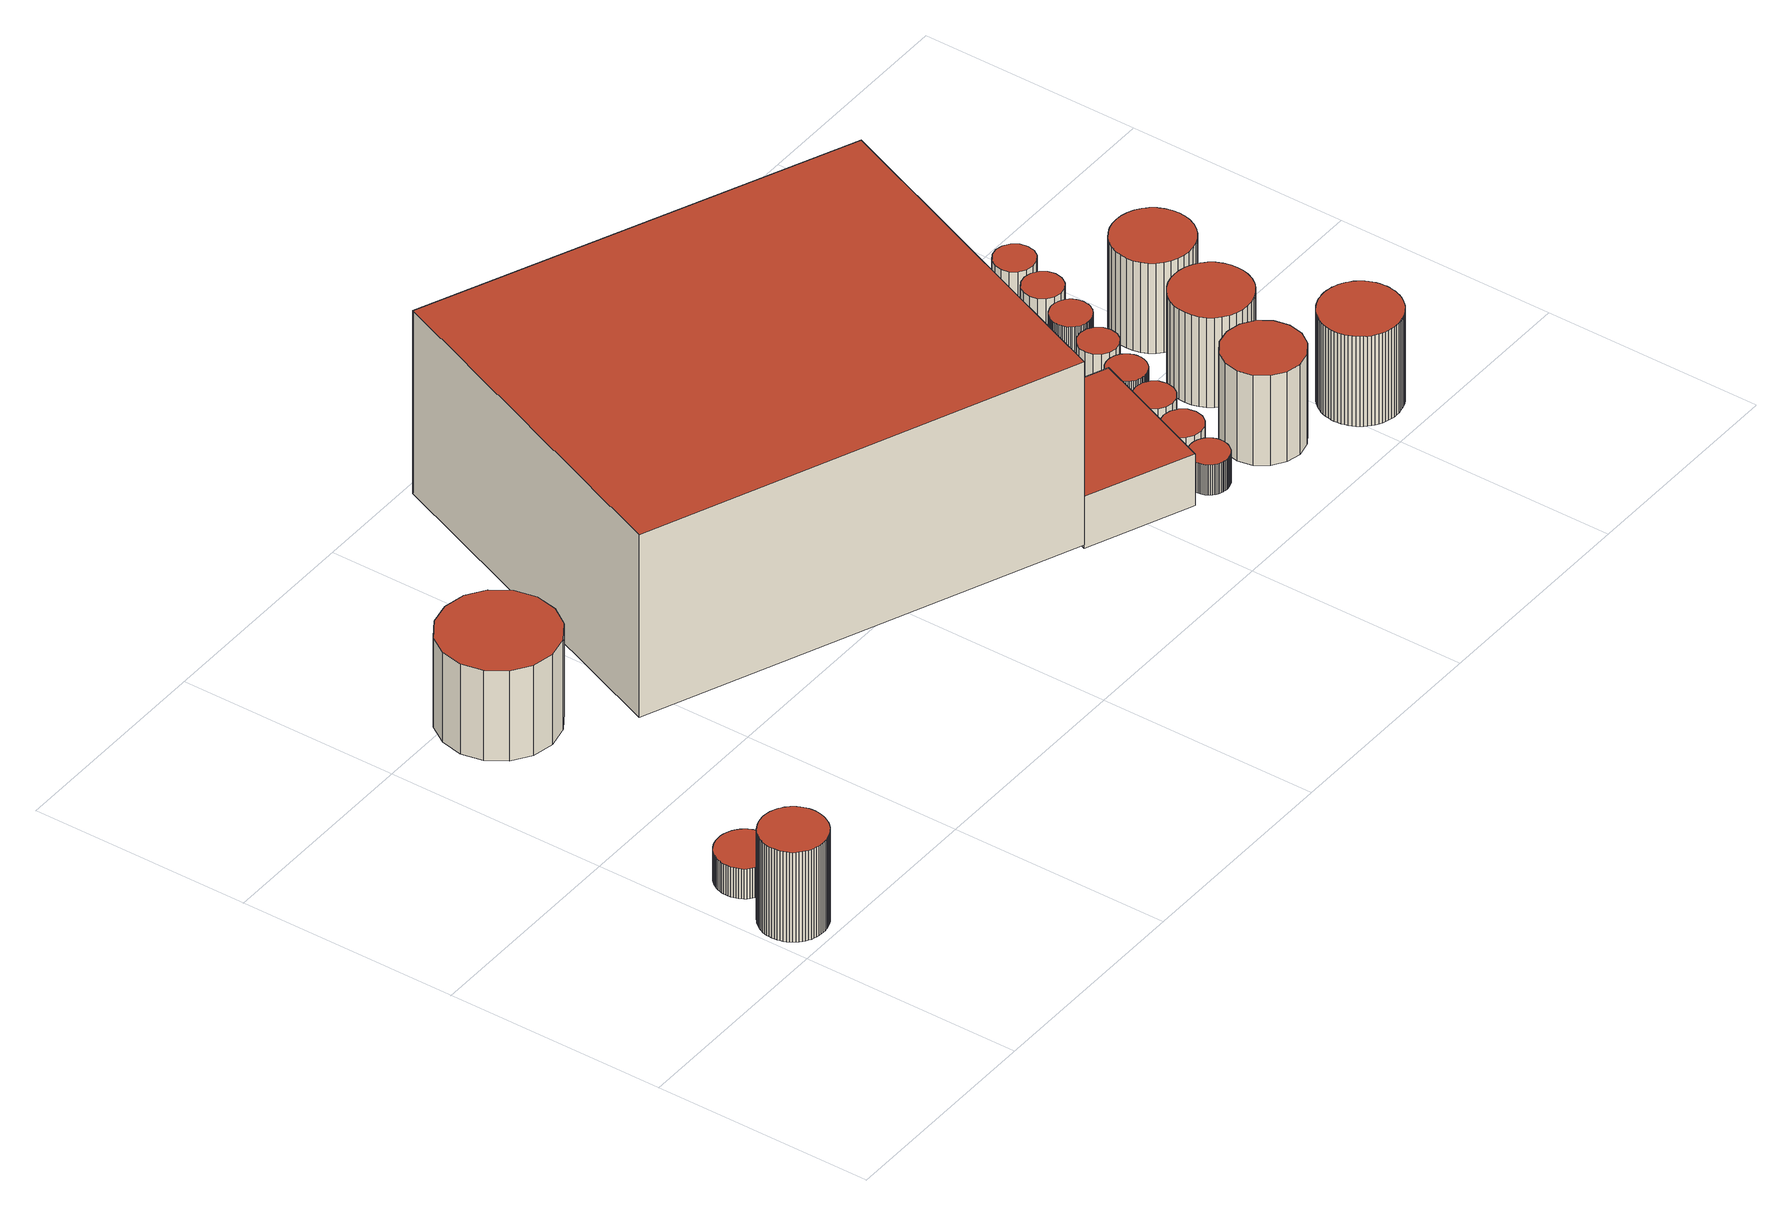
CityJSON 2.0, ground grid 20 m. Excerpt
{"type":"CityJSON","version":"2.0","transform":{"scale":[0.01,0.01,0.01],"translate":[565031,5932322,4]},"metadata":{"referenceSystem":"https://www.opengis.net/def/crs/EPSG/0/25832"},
"CityObjects":{
"building1":{"type":"Building","attributes":{"Gemeindeschluessel":"02000000","Geometrietyp2DReferenz":"3000","function":"51003_1205","roofType":"1000","measuredHeight":9},"geometry":[{"type":"MultiSurface","lod":"2","boundaries":[[[0,1,2,3,4,5,6,7,8,9,10,11,12,13,14,15,16,17,18,19,20,21,22,23,24,25,26,27,28,29,30,31,32,33,34,35,36,37,38,39,40,41,42,43,44,45,46,47,48,49,50,51,52,53,54,55,56,57,58,59,60,61,62,63,64,65,66,67,68,69,70,71]],[[72,73,74,75,76,77,78,79,80,81,82,83,84,85,86,87,88,89,90,91,92,93,94,95,96,97,98,99,100,101,102,103,104,105,106,107,108,109,110,111,112,113,114,115,116,117,118,119,120,121,122,123,124,125,126,127,128,129,130,131,132,133,134,135,136,137,138,139,140,141,142,143]],[[143,142,1,0]],[[142,141,2,1]],[[141,140,3,2]],[[140,139,4,3]],[[139,138,5,4]],[[138,137,6,5]],[[137,136,7,6]],[[136,135,8,7]],[[135,134,9,8]],[[134,133,10,9]],[[133,132,11,10]],[[132,131,12,11]],[[131,130,13,12]],[[130,129,14,13]],[[129,128,15,14]],[[128,127,16,15]],[[127,126,17,16]],[[126,125,18,17]],[[125,124,19,18]],[[124,123,20,19]],[[123,122,21,20]],[[122,121,22,21]],[[121,120,23,22]],[[120,119,24,23]],[[119,118,25,24]],[[118,117,26,25]],[[117,116,27,26]],[[116,115,28,27]],[[115,114,29,28]],[[114,113,30,29]],[[113,112,31,30]],[[112,111,32,31]],[[111,110,33,32]],[[110,109,34,33]],[[109,108,35,34]],[[108,107,36,35]],[[107,106,37,36]],[[106,105,38,37]],[[105,104,39,38]],[[104,103,40,39]],[[103,102,41,40]],[[102,101,42,41]],[[101,100,43,42]],[[100,99,44,43]],[[99,98,45,44]],[[98,97,46,45]],[[97,96,47,46]],[[96,95,48,47]],[[95,94,49,48]],[[94,93,50,49]],[[93,92,51,50]],[[92,91,52,51]],[[91,90,53,52]],[[90,89,54,53]],[[89,88,55,54]],[[88,87,56,55]],[[87,86,57,56]],[[86,85,58,57]],[[85,84,59,58]],[[84,83,60,59]],[[83,82,61,60]],[[82,81,62,61]],[[81,80,63,62]],[[80,79,64,63]],[[79,78,65,64]],[[78,77,66,65]],[[77,76,67,66]],[[76,75,68,67]],[[75,74,69,68]],[[74,73,70,69]],[[73,72,71,70]],[[72,143,0,71]]],"semantics":{"surfaces":[{"type":"GroundSurface"},{"type":"RoofSurface"},{"type":"WallSurface"}],"values":[0,1,2,2,2,2,2,2,2,2,2,2,2,2,2,2,2,2,2,2,2,2,2,2,2,2,2,2,2,2,2,2,2,2,2,2,2,2,2,2,2,2,2,2,2,2,2,2,2,2,2,2,2,2,2,2,2,2,2,2,2,2,2,2,2,2,2,2,2,2,2,2,2,2]}}]},
"building2":{"type":"Building","attributes":{"Gemeindeschluessel":"02000000","Geometrietyp2DReferenz":"3000","function":"51003_1205","roofType":"1000","measuredHeight":3},"geometry":[{"type":"MultiSurface","lod":"2","boundaries":[[[144,145,146,147,148,149,150,151,152,153,154,155,156,157,158,159,160,161,162,163,164,165,166,167,168,169,170,171,172,173,174,175,176,177,178,179,180,181,182,183,184,185,186,187,188,189,190,191,192,193,194,195,196,197,198,199,200,201,202,203,204,205,206,207,208,209,210,211,212,213,214,215]],[[216,217,218,219,220,221,222,223,224,225,226,227,228,229,230,231,232,233,234,235,236,237,238,239,240,241,242,243,244,245,246,247,248,249,250,251,252,253,254,255,256,257,258,259,260,261,262,263,264,265,266,267,268,269,270,271,272,273,274,275,276,277,278,279,280,281,282,283,284,285,286,287]],[[287,286,145,144]],[[286,285,146,145]],[[285,284,147,146]],[[284,283,148,147]],[[283,282,149,148]],[[282,281,150,149]],[[281,280,151,150]],[[280,279,152,151]],[[279,278,153,152]],[[278,277,154,153]],[[277,276,155,154]],[[276,275,156,155]],[[275,274,157,156]],[[274,273,158,157]],[[273,272,159,158]],[[272,271,160,159]],[[271,270,161,160]],[[270,269,162,161]],[[269,268,163,162]],[[268,267,164,163]],[[267,266,165,164]],[[266,265,166,165]],[[265,264,167,166]],[[264,263,168,167]],[[263,262,169,168]],[[262,261,170,169]],[[261,260,171,170]],[[260,259,172,171]],[[259,258,173,172]],[[258,257,174,173]],[[257,256,175,174]],[[256,255,176,175]],[[255,254,177,176]],[[254,253,178,177]],[[253,252,179,178]],[[252,251,180,179]],[[251,250,181,180]],[[250,249,182,181]],[[249,248,183,182]],[[248,247,184,183]],[[247,246,185,184]],[[246,245,186,185]],[[245,244,187,186]],[[244,243,188,187]],[[243,242,189,188]],[[242,241,190,189]],[[241,240,191,190]],[[240,239,192,191]],[[239,238,193,192]],[[238,237,194,193]],[[237,236,195,194]],[[236,235,196,195]],[[235,234,197,196]],[[234,233,198,197]],[[233,232,199,198]],[[232,231,200,199]],[[231,230,201,200]],[[230,229,202,201]],[[229,228,203,202]],[[228,227,204,203]],[[227,226,205,204]],[[226,225,206,205]],[[225,224,207,206]],[[224,223,208,207]],[[223,222,209,208]],[[222,221,210,209]],[[221,220,211,210]],[[220,219,212,211]],[[219,218,213,212]],[[218,217,214,213]],[[217,216,215,214]],[[216,287,144,215]]],"semantics":{"surfaces":[{"type":"GroundSurface"},{"type":"RoofSurface"},{"type":"WallSurface"}],"values":[0,1,2,2,2,2,2,2,2,2,2,2,2,2,2,2,2,2,2,2,2,2,2,2,2,2,2,2,2,2,2,2,2,2,2,2,2,2,2,2,2,2,2,2,2,2,2,2,2,2,2,2,2,2,2,2,2,2,2,2,2,2,2,2,2,2,2,2,2,2,2,2,2,2]}}]},
"building3":{"type":"Building","attributes":{"Gemeindeschluessel":"02000000","Geometrietyp2DReferenz":"3000","function":"51003_1205","roofType":"1000","measuredHeight":9},"geometry":[{"type":"MultiSurface","lod":"2","boundaries":[[[288,289,290,291,292,293,294,295,296,297,298,299,300,301,302,303]],[[304,305,306,307,308,309,310,311,312,313,314,315,316,317,318,319]],[[319,318,289,288]],[[318,317,290,289]],[[317,316,291,290]],[[316,315,292,291]],[[315,314,293,292]],[[314,313,294,293]],[[313,312,295,294]],[[312,311,296,295]],[[311,310,297,296]],[[310,309,298,297]],[[309,308,299,298]],[[308,307,300,299]],[[307,306,301,300]],[[306,305,302,301]],[[305,304,303,302]],[[304,319,288,303]]],"semantics":{"surfaces":[{"type":"GroundSurface"},{"type":"RoofSurface"},{"type":"WallSurface"}],"values":[0,1,2,2,2,2,2,2,2,2,2,2,2,2,2,2,2,2]}}]},
"building4":{"type":"Building","attributes":{"Gemeindeschluessel":"02000000","Geometrietyp2DReferenz":"3000","function":"31001_2100","roofType":"1000","measuredHeight":18.31,"storeysAboveGround":5},"geometry":[{"type":"MultiSurface","lod":"2","boundaries":[[[320,321,322,323]],[[324,325,326,327]],[[323,322,325,324]],[[321,320,327,326]],[[327,320,323,324]],[[321,326,325,322]]],"semantics":{"surfaces":[{"type":"WallSurface"},{"type":"GroundSurface"},{"type":"RoofSurface"}],"values":[0,0,0,0,1,2]}}]},
"building5":{"type":"Building","attributes":{"Gemeindeschluessel":"02000000","Geometrietyp2DReferenz":"3000","function":"31001_2100","roofType":"1000","measuredHeight":5.18,"storeysAboveGround":1},"geometry":[{"type":"MultiSurface","lod":"2","boundaries":[[[328,329,330,331]],[[328,332,333,329]],[[333,332,334,335]],[[330,335,334,331]],[[328,331,334,332]],[[329,333,335,330]]],"semantics":{"surfaces":[{"type":"WallSurface"},{"type":"GroundSurface"},{"type":"RoofSurface"}],"values":[0,0,0,0,1,2]}}]},
"building6":{"type":"Building","attributes":{"Gemeindeschluessel":"02000000","Geometrietyp2DReferenz":"3000","function":"51003_1205","roofType":"1000","measuredHeight":3},"geometry":[{"type":"MultiSurface","lod":"2","boundaries":[[[336,337,338,339,340,341,342,343,344,345,346,347,348,349,350,351,352,353,354,355,356,357,358,359,360,361,362,363,364,365,366,367,368,369,370,371,372,373,374,375,376,377,378,379,380,381,382,383,384,385,386,387,388,389,390,391,392,393,394,395,396,397,398,399,400,401,402,403,404,405,406,407]],[[408,409,410,411,412,413,414,415,416,417,418,419,420,421,422,423,424,425,426,427,428,429,430,431,432,433,434,435,436,437,438,439,440,441,442,443,444,445,446,447,448,449,450,451,452,453,454,455,456,457,458,459,460,461,462,463,464,465,466,467,468,469,470,471,472,473,474,475,476,477,478,479]],[[479,478,337,336]],[[478,477,338,337]],[[477,476,339,338]],[[476,475,340,339]],[[475,474,341,340]],[[474,473,342,341]],[[473,472,343,342]],[[472,471,344,343]],[[471,470,345,344]],[[470,469,346,345]],[[469,468,347,346]],[[468,467,348,347]],[[467,466,349,348]],[[466,465,350,349]],[[465,464,351,350]],[[464,463,352,351]],[[463,462,353,352]],[[462,461,354,353]],[[461,460,355,354]],[[460,459,356,355]],[[459,458,357,356]],[[458,457,358,357]],[[457,456,359,358]],[[456,455,360,359]],[[455,454,361,360]],[[454,453,362,361]],[[453,452,363,362]],[[452,451,364,363]],[[451,450,365,364]],[[450,449,366,365]],[[449,448,367,366]],[[448,447,368,367]],[[447,446,369,368]],[[446,445,370,369]],[[445,444,371,370]],[[444,443,372,371]],[[443,442,373,372]],[[442,441,374,373]],[[441,440,375,374]],[[440,439,376,375]],[[439,438,377,376]],[[438,437,378,377]],[[437,436,379,378]],[[436,435,380,379]],[[435,434,381,380]],[[434,433,382,381]],[[433,432,383,382]],[[432,431,384,383]],[[431,430,385,384]],[[430,429,386,385]],[[429,428,387,386]],[[428,427,388,387]],[[427,426,389,388]],[[426,425,390,389]],[[425,424,391,390]],[[424,423,392,391]],[[423,422,393,392]],[[422,421,394,393]],[[421,420,395,394]],[[420,419,396,395]],[[419,418,397,396]],[[418,417,398,397]],[[417,416,399,398]],[[416,415,400,399]],[[415,414,401,400]],[[414,413,402,401]],[[413,412,403,402]],[[412,411,404,403]],[[411,410,405,404]],[[410,409,406,405]],[[409,408,407,406]],[[408,479,336,407]]],"semantics":{"surfaces":[{"type":"GroundSurface"},{"type":"RoofSurface"},{"type":"WallSurface"}],"values":[0,1,2,2,2,2,2,2,2,2,2,2,2,2,2,2,2,2,2,2,2,2,2,2,2,2,2,2,2,2,2,2,2,2,2,2,2,2,2,2,2,2,2,2,2,2,2,2,2,2,2,2,2,2,2,2,2,2,2,2,2,2,2,2,2,2,2,2,2,2,2,2,2,2]}}]},
"building7":{"type":"Building","attributes":{"Gemeindeschluessel":"02000000","Geometrietyp2DReferenz":"3000","function":"51003_1205","roofType":"1000","measuredHeight":3},"geometry":[{"type":"MultiSurface","lod":"2","boundaries":[[[480,481,482,483,484,485,486,487,488,489,490,491,492,493,494,495]],[[496,497,498,499,500,501,502,503,504,505,506,507,508,509,510,511]],[[511,510,481,480]],[[510,509,482,481]],[[509,508,483,482]],[[508,507,484,483]],[[507,506,485,484]],[[506,505,486,485]],[[505,504,487,486]],[[504,503,488,487]],[[503,502,489,488]],[[502,501,490,489]],[[501,500,491,490]],[[500,499,492,491]],[[499,498,493,492]],[[498,497,494,493]],[[497,496,495,494]],[[496,511,480,495]]],"semantics":{"surfaces":[{"type":"GroundSurface"},{"type":"RoofSurface"},{"type":"WallSurface"}],"values":[0,1,2,2,2,2,2,2,2,2,2,2,2,2,2,2,2,2]}}]},
"building8":{"type":"Building","attributes":{"Gemeindeschluessel":"02000000","Geometrietyp2DReferenz":"3000","function":"51003_1205","roofType":"1000","measuredHeight":3},"geometry":[{"type":"MultiSurface","lod":"2","boundaries":[[[512,513,514,515,516,517,518,519,520,521,522,523,524,525,526,527]],[[528,529,530,531,532,533,534,535,536,537,538,539,540,541,542,543]],[[543,542,513,512]],[[542,541,514,513]],[[541,540,515,514]],[[540,539,516,515]],[[539,538,517,516]],[[538,537,518,517]],[[537,536,519,518]],[[536,535,520,519]],[[535,534,521,520]],[[534,533,522,521]],[[533,532,523,522]],[[532,531,524,523]],[[531,530,525,524]],[[530,529,526,525]],[[529,528,527,526]],[[528,543,512,527]]],"semantics":{"surfaces":[{"type":"GroundSurface"},{"type":"RoofSurface"},{"type":"WallSurface"}],"values":[0,1,2,2,2,2,2,2,2,2,2,2,2,2,2,2,2,2]}}]},
"building9":{"type":"Building","attributes":{"Gemeindeschluessel":"02000000","Geometrietyp2DReferenz":"3000","function":"51003_1205","roofType":"1000","measuredHeight":9},"geometry":[{"type":"MultiSurface","lod":"2","boundaries":[[[544,545,546,547,548,549,550,551,552,553,554,555,556,557,558,559]],[[560,561,562,563,564,565,566,567,568,569,570,571,572,573,574,575]],[[575,574,545,544]],[[574,573,546,545]],[[573,572,547,546]],[[572,571,548,547]],[[571,570,549,548]],[[570,569,550,549]],[[569,568,551,550]],[[568,567,552,551]],[[567,566,553,552]],[[566,565,554,553]],[[565,564,555,554]],[[564,563,556,555]],[[563,562,557,556]],[[562,561,558,557]],[[561,560,559,558]],[[560,575,544,559]]],"semantics":{"surfaces":[{"type":"GroundSurface"},{"type":"RoofSurface"},{"type":"WallSurface"}],"values":[0,1,2,2,2,2,2,2,2,2,2,2,2,2,2,2,2,2]}}]},
"building10":{"type":"Building","attributes":{"Gemeindeschluessel":"02000000","Geometrietyp2DReferenz":"3000","function":"51003_1205","roofType":"1000","measuredHeight":3},"geometry":[{"type":"MultiSurface","lod":"2","boundaries":[[[576,577,578,579,580,581,582,583,584,585,586,587,588,589,590,591,592,593,594,595,596,597,598,599,600,601,602,603,604,605,606,607,608,609,610,611,612,613,614,615,616,617,618,619,620,621,622,623,624,625,626,627,628,629,630,631,632,633,634,635,636,637,638,639,640,641,642,643,644,645,646,647]],[[648,649,650,651,652,653,654,655,656,657,658,659,660,661,662,663,664,665,666,667,668,669,670,671,672,673,674,675,676,677,678,679,680,681,682,683,684,685,686,687,688,689,690,691,692,693,694,695,696,697,698,699,700,701,702,703,704,705,706,707,708,709,710,711,712,713,714,715,716,717,718,719]],[[719,718,577,576]],[[718,717,578,577]],[[717,716,579,578]],[[716,715,580,579]],[[715,714,581,580]],[[714,713,582,581]],[[713,712,583,582]],[[712,711,584,583]],[[711,710,585,584]],[[710,709,586,585]],[[709,708,587,586]],[[708,707,588,587]],[[707,706,589,588]],[[706,705,590,589]],[[705,704,591,590]],[[704,703,592,591]],[[703,702,593,592]],[[702,701,594,593]],[[701,700,595,594]],[[700,699,596,595]],[[699,698,597,596]],[[698,697,598,597]],[[697,696,599,598]],[[696,695,600,599]],[[695,694,601,600]],[[694,693,602,601]],[[693,692,603,602]],[[692,691,604,603]],[[691,690,605,604]],[[690,689,606,605]],[[689,688,607,606]],[[688,687,608,607]],[[687,686,609,608]],[[686,685,610,609]],[[685,684,611,610]],[[684,683,612,611]],[[683,682,613,612]],[[682,681,614,613]],[[681,680,615,614]],[[680,679,616,615]],[[679,678,617,616]],[[678,677,618,617]],[[677,676,619,618]],[[676,675,620,619]],[[675,674,621,620]],[[674,673,622,621]],[[673,672,623,622]],[[672,671,624,623]],[[671,670,625,624]],[[670,669,626,625]],[[669,668,627,626]],[[668,667,628,627]],[[667,666,629,628]],[[666,665,630,629]],[[665,664,631,630]],[[664,663,632,631]],[[663,662,633,632]],[[662,661,634,633]],[[661,660,635,634]],[[660,659,636,635]],[[659,658,637,636]],[[658,657,638,637]],[[657,656,639,638]],[[656,655,640,639]],[[655,654,641,640]],[[654,653,642,641]],[[653,652,643,642]],[[652,651,644,643]],[[651,650,645,644]],[[650,649,646,645]],[[649,648,647,646]],[[648,719,576,647]]],"semantics":{"surfaces":[{"type":"GroundSurface"},{"type":"RoofSurface"},{"type":"WallSurface"}],"values":[0,1,2,2,2,2,2,2,2,2,2,2,2,2,2,2,2,2,2,2,2,2,2,2,2,2,2,2,2,2,2,2,2,2,2,2,2,2,2,2,2,2,2,2,2,2,2,2,2,2,2,2,2,2,2,2,2,2,2,2,2,2,2,2,2,2,2,2,2,2,2,2,2,2]}}]},
"building11":{"type":"Building","attributes":{"Gemeindeschluessel":"02000000","Geometrietyp2DReferenz":"3000","function":"51003_1205","roofType":"1000","measuredHeight":3},"geometry":[{"type":"MultiSurface","lod":"2","boundaries":[[[720,721,722,723,724,725,726,727,728,729,730,731,732,733,734,735]],[[736,737,738,739,740,741,742,743,744,745,746,747,748,749,750,751]],[[751,750,721,720]],[[750,749,722,721]],[[749,748,723,722]],[[748,747,724,723]],[[747,746,725,724]],[[746,745,726,725]],[[745,744,727,726]],[[744,743,728,727]],[[743,742,729,728]],[[742,741,730,729]],[[741,740,731,730]],[[740,739,732,731]],[[739,738,733,732]],[[738,737,734,733]],[[737,736,735,734]],[[736,751,720,735]]],"semantics":{"surfaces":[{"type":"GroundSurface"},{"type":"RoofSurface"},{"type":"WallSurface"}],"values":[0,1,2,2,2,2,2,2,2,2,2,2,2,2,2,2,2,2]}}]},
"building12":{"type":"Building","attributes":{"Gemeindeschluessel":"02000000","Geometrietyp2DReferenz":"3000","function":"51003_1205","roofType":"1000","measuredHeight":9},"geometry":[{"type":"MultiSurface","lod":"2","boundaries":[[[752,753,754,755,756,757,758,759,760,761,762,763,764,765,766,767,768,769,770,771,772,773,774,775,776,777,778,779,780,781,782,783,784,785,786,787]],[[788,789,790,791,792,793,794,795,796,797,798,799,800,801,802,803,804,805,806,807,808,809,810,811,812,813,814,815,816,817,818,819,820,821,822,823]],[[823,822,753,752]],[[822,821,754,753]],[[821,820,755,754]],[[820,819,756,755]],[[819,818,757,756]],[[818,817,758,757]],[[817,816,759,758]],[[816,815,760,759]],[[815,814,761,760]],[[814,813,762,761]],[[813,812,763,762]],[[812,811,764,763]],[[811,810,765,764]],[[810,809,766,765]],[[809,808,767,766]],[[808,807,768,767]],[[807,806,769,768]],[[806,805,770,769]],[[805,804,771,770]],[[804,803,772,771]],[[803,802,773,772]],[[802,801,774,773]],[[801,800,775,774]],[[800,799,776,775]],[[799,798,777,776]],[[798,797,778,777]],[[797,796,779,778]],[[796,795,780,779]],[[795,794,781,780]],[[794,793,782,781]],[[793,792,783,782]],[[792,791,784,783]],[[791,790,785,784]],[[790,789,786,785]],[[789,788,787,786]],[[788,823,752,787]]],"semantics":{"surfaces":[{"type":"GroundSurface"},{"type":"RoofSurface"},{"type":"WallSurface"}],"values":[0,1,2,2,2,2,2,2,2,2,2,2,2,2,2,2,2,2,2,2,2,2,2,2,2,2,2,2,2,2,2,2,2,2,2,2,2,2]}}]},
"building13":{"type":"Building","attributes":{"Gemeindeschluessel":"02000000","Geometrietyp2DReferenz":"3000","function":"51003_1205","roofType":"1000","measuredHeight":3},"geometry":[{"type":"MultiSurface","lod":"2","boundaries":[[[824,825,826,827,828,829,830,831,832,833,834,835,836,837,838,839,840,841,842,843,844,845,846,847,848,849,850,851,852,853,854,855,856,857,858,859,860,861,862,863,864,865,866,867,868,869,870,871,872,873,874,875,876,877,878,879,880,881,882,883,884,885,886,887,888,889,890,891,892,893,894,895]],[[896,897,898,899,900,901,902,903,904,905,906,907,908,909,910,911,912,913,914,915,916,917,918,919,920,921,922,923,924,925,926,927,928,929,930,931,932,933,934,935,936,937,938,939,940,941,942,943,944,945,946,947,948,949,950,951,952,953,954,955,956,957,958,959,960,961,962,963,964,965,966,967]],[[967,966,825,824]],[[966,965,826,825]],[[965,964,827,826]],[[964,963,828,827]],[[963,962,829,828]],[[962,961,830,829]],[[961,960,831,830]],[[960,959,832,831]],[[959,958,833,832]],[[958,957,834,833]],[[957,956,835,834]],[[956,955,836,835]],[[955,954,837,836]],[[954,953,838,837]],[[953,952,839,838]],[[952,951,840,839]],[[951,950,841,840]],[[950,949,842,841]],[[949,948,843,842]],[[948,947,844,843]],[[947,946,845,844]],[[946,945,846,845]],[[945,944,847,846]],[[944,943,848,847]],[[943,942,849,848]],[[942,941,850,849]],[[941,940,851,850]],[[940,939,852,851]],[[939,938,853,852]],[[938,937,854,853]],[[937,936,855,854]],[[936,935,856,855]],[[935,934,857,856]],[[934,933,858,857]],[[933,932,859,858]],[[932,931,860,859]],[[931,930,861,860]],[[930,929,862,861]],[[929,928,863,862]],[[928,927,864,863]],[[927,926,865,864]],[[926,925,866,865]],[[925,924,867,866]],[[924,923,868,867]],[[923,922,869,868]],[[922,921,870,869]],[[921,920,871,870]],[[920,919,872,871]],[[919,918,873,872]],[[918,917,874,873]],[[917,916,875,874]],[[916,915,876,875]],[[915,914,877,876]],[[914,913,878,877]],[[913,912,879,878]],[[912,911,880,879]],[[911,910,881,880]],[[910,909,882,881]],[[909,908,883,882]],[[908,907,884,883]],[[907,906,885,884]],[[906,905,886,885]],[[905,904,887,886]],[[904,903,888,887]],[[903,902,889,888]],[[902,901,890,889]],[[901,900,891,890]],[[900,899,892,891]],[[899,898,893,892]],[[898,897,894,893]],[[897,896,895,894]],[[896,967,824,895]]],"semantics":{"surfaces":[{"type":"GroundSurface"},{"type":"RoofSurface"},{"type":"WallSurface"}],"values":[0,1,2,2,2,2,2,2,2,2,2,2,2,2,2,2,2,2,2,2,2,2,2,2,2,2,2,2,2,2,2,2,2,2,2,2,2,2,2,2,2,2,2,2,2,2,2,2,2,2,2,2,2,2,2,2,2,2,2,2,2,2,2,2,2,2,2,2,2,2,2,2,2,2]}}]},
"building14":{"type":"Building","attributes":{"Gemeindeschluessel":"02000000","Geometrietyp2DReferenz":"3000","function":"51003_1205","roofType":"1000","measuredHeight":9},"geometry":[{"type":"MultiSurface","lod":"2","boundaries":[[[968,969,970,971,972,973,974,975,976,977,978,979,980,981,982,983,984,985,986,987,988,989,990,991,992,993,994,995,996,997,998,999,1000,1001,1002,1003,1004,1005,1006,1007,1008,1009,1010,1011,1012,1013,1014,1015,1016,1017,1018,1019,1020,1021,1022,1023,1024,1025,1026,1027,1028,1029,1030,1031,1032,1033,1034,1035,1036,1037,1038,1039]],[[1040,1041,1042,1043,1044,1045,1046,1047,1048,1049,1050,1051,1052,1053,1054,1055,1056,1057,1058,1059,1060,1061,1062,1063,1064,1065,1066,1067,1068,1069,1070,1071,1072,1073,1074,1075,1076,1077,1078,1079,1080,1081,1082,1083,1084,1085,1086,1087,1088,1089,1090,1091,1092,1093,1094,1095,1096,1097,1098,1099,1100,1101,1102,1103,1104,1105,1106,1107,1108,1109,1110,1111]],[[1111,1110,969,968]],[[1110,1109,970,969]],[[1109,1108,971,970]],[[1108,1107,972,971]],[[1107,1106,973,972]],[[1106,1105,974,973]],[[1105,1104,975,974]],[[1104,1103,976,975]],[[1103,1102,977,976]],[[1102,1101,978,977]],[[1101,1100,979,978]],[[1100,1099,980,979]],[[1099,1098,981,980]],[[1098,1097,982,981]],[[1097,1096,983,982]],[[1096,1095,984,983]],[[1095,1094,985,984]],[[1094,1093,986,985]],[[1093,1092,987,986]],[[1092,1091,988,987]],[[1091,1090,989,988]],[[1090,1089,990,989]],[[1089,1088,991,990]],[[1088,1087,992,991]],[[1087,1086,993,992]],[[1086,1085,994,993]],[[1085,1084,995,994]],[[1084,1083,996,995]],[[1083,1082,997,996]],[[1082,1081,998,997]],[[1081,1080,999,998]],[[1080,1079,1000,999]],[[1079,1078,1001,1000]],[[1078,1077,1002,1001]],[[1077,1076,1003,1002]],[[1076,1075,1004,1003]],[[1075,1074,1005,1004]],[[1074,1073,1006,1005]],[[1073,1072,1007,1006]],[[1072,1071,1008,1007]],[[1071,1070,1009,1008]],[[1070,1069,1010,1009]],[[1069,1068,1011,1010]],[[1068,1067,1012,1011]],[[1067,1066,1013,1012]],[[1066,1065,1014,1013]],[[1065,1064,1015,1014]],[[1064,1063,1016,1015]],[[1063,1062,1017,1016]],[[1062,1061,1018,1017]],[[1061,1060,1019,1018]],[[1060,1059,1020,1019]],[[1059,1058,1021,1020]],[[1058,1057,1022,1021]],[[1057,1056,1023,1022]],[[1056,1055,1024,1023]],[[1055,1054,1025,1024]],[[1054,1053,1026,1025]],[[1053,1052,1027,1026]],[[1052,1051,1028,1027]],[[1051,1050,1029,1028]],[[1050,1049,1030,1029]],[[1049,1048,1031,1030]],[[1048,1047,1032,1031]],[[1047,1046,1033,1032]],[[1046,1045,1034,1033]],[[1045,1044,1035,1034]],[[1044,1043,1036,1035]],[[1043,1042,1037,1036]],[[1042,1041,1038,1037]],[[1041,1040,1039,1038]],[[1040,1111,968,1039]]],"semantics":{"surfaces":[{"type":"GroundSurface"},{"type":"RoofSurface"},{"type":"WallSurface"}],"values":[0,1,2,2,2,2,2,2,2,2,2,2,2,2,2,2,2,2,2,2,2,2,2,2,2,2,2,2,2,2,2,2,2,2,2,2,2,2,2,2,2,2,2,2,2,2,2,2,2,2,2,2,2,2,2,2,2,2,2,2,2,2,2,2,2,2,2,2,2,2,2,2,2,2]}}]},
"building15":{"type":"Building","attributes":{"Gemeindeschluessel":"02000000","Geometrietyp2DReferenz":"3000","function":"51003_1205","roofType":"1000","measuredHeight":3},"geometry":[{"type":"MultiSurface","lod":"2","boundaries":[[[1112,1113,1114,1115,1116,1117,1118,1119,1120,1121,1122,1123,1124,1125,1126,1127]],[[1128,1129,1130,1131,1132,1133,1134,1135,1136,1137,1138,1139,1140,1141,1142,1143]],[[1143,1142,1113,1112]],[[1142,1141,1114,1113]],[[1141,1140,1115,1114]],[[1140,1139,1116,1115]],[[1139,1138,1117,1116]],[[1138,1137,1118,1117]],[[1137,1136,1119,1118]],[[1136,1135,1120,1119]],[[1135,1134,1121,1120]],[[1134,1133,1122,1121]],[[1133,1132,1123,1122]],[[1132,1131,1124,1123]],[[1131,1130,1125,1124]],[[1130,1129,1126,1125]],[[1129,1128,1127,1126]],[[1128,1143,1112,1127]]],"semantics":{"surfaces":[{"type":"GroundSurface"},{"type":"RoofSurface"},{"type":"WallSurface"}],"values":[0,1,2,2,2,2,2,2,2,2,2,2,2,2,2,2,2,2]}}]},
"building16":{"type":"Building","attributes":{"Gemeindeschluessel":"02000000","Geometrietyp2DReferenz":"3000","function":"51003_1205","roofType":"1000","measuredHeight":9},"geometry":[{"type":"MultiSurface","lod":"2","boundaries":[[[1144,1145,1146,1147,1148,1149,1150,1151,1152,1153,1154,1155,1156,1157,1158,1159,1160,1161,1162,1163,1164,1165,1166,1167,1168,1169,1170,1171,1172,1173,1174,1175,1176,1177,1178,1179]],[[1180,1181,1182,1183,1184,1185,1186,1187,1188,1189,1190,1191,1192,1193,1194,1195,1196,1197,1198,1199,1200,1201,1202,1203,1204,1205,1206,1207,1208,1209,1210,1211,1212,1213,1214,1215]],[[1215,1214,1145,1144]],[[1214,1213,1146,1145]],[[1213,1212,1147,1146]],[[1212,1211,1148,1147]],[[1211,1210,1149,1148]],[[1210,1209,1150,1149]],[[1209,1208,1151,1150]],[[1208,1207,1152,1151]],[[1207,1206,1153,1152]],[[1206,1205,1154,1153]],[[1205,1204,1155,1154]],[[1204,1203,1156,1155]],[[1203,1202,1157,1156]],[[1202,1201,1158,1157]],[[1201,1200,1159,1158]],[[1200,1199,1160,1159]],[[1199,1198,1161,1160]],[[1198,1197,1162,1161]],[[1197,1196,1163,1162]],[[1196,1195,1164,1163]],[[1195,1194,1165,1164]],[[1194,1193,1166,1165]],[[1193,1192,1167,1166]],[[1192,1191,1168,1167]],[[1191,1190,1169,1168]],[[1190,1189,1170,1169]],[[1189,1188,1171,1170]],[[1188,1187,1172,1171]],[[1187,1186,1173,1172]],[[1186,1185,1174,1173]],[[1185,1184,1175,1174]],[[1184,1183,1176,1175]],[[1183,1182,1177,1176]],[[1182,1181,1178,1177]],[[1181,1180,1179,1178]],[[1180,1215,1144,1179]]],"semantics":{"surfaces":[{"type":"GroundSurface"},{"type":"RoofSurface"},{"type":"WallSurface"}],"values":[0,1,2,2,2,2,2,2,2,2,2,2,2,2,2,2,2,2,2,2,2,2,2,2,2,2,2,2,2,2,2,2,2,2,2,2,2,2]}}]},
"building17":{"type":"Building","attributes":{"Gemeindeschluessel":"02000000","Geometrietyp2DReferenz":"3000","function":"51003_1205","roofType":"1000","measuredHeight":3},"geometry":[{"type":"MultiSurface","lod":"2","boundaries":[[[1216,1217,1218,1219,1220,1221,1222,1223,1224,1225,1226,1227,1228,1229,1230,1231]],[[1232,1233,1234,1235,1236,1237,1238,1239,1240,1241,1242,1243,1244,1245,1246,1247]],[[1247,1246,1217,1216]],[[1246,1245,1218,1217]],[[1245,1244,1219,1218]],[[1244,1243,1220,1219]],[[1243,1242,1221,1220]],[[1242,1241,1222,1221]],[[1241,1240,1223,1222]],[[1240,1239,1224,1223]],[[1239,1238,1225,1224]],[[1238,1237,1226,1225]],[[1237,1236,1227,1226]],[[1236,1235,1228,1227]],[[1235,1234,1229,1228]],[[1234,1233,1230,1229]],[[1233,1232,1231,1230]],[[1232,1247,1216,1231]]],"semantics":{"surfaces":[{"type":"GroundSurface"},{"type":"RoofSurface"},{"type":"WallSurface"}],"values":[0,1,2,2,2,2,2,2,2,2,2,2,2,2,2,2,2,2]}}]}
},
"vertices":[
[344,666,59],[369,664,59],[394,661,59],[419,656,59],[443,648,59],[466,638,59],[489,627,59],[510,613,59],[530,598,59],[548,581,59],[565,562,59],[581,542,59],[594,521,59],[606,499,59],[616,475,59],[623,451,59],[629,427,59],[632,402,59],[633,376,59],[632,351,59],[629,326,59],[623,301,59],[616,277,59],[606,254,59],[594,232,59],[581,210,59],[565,190,59],[548,172,59],[530,155,59],[510,139,59],[488,126,59],[466,114,59],[443,105,59],[419,97,59],[394,92,59],[369,88,59],[344,87,59],[319,88,59],[294,92,59],[269,97,59],[245,105,59],[222,114,59],[199,126,59],[178,140,59],[158,155,59],[139,172,59],[122,191,59],[107,211,59],[93,232,59],[82,254,59],[72,278,59],[65,302,59],[59,326,59],[56,351,59],[55,376,59],[56,402,59],[59,427,59],[65,451,59],[72,475,59],[82,499,59],[93,521,59],[107,542,59],[122,562,59],[139,581,59],[158,598,59],[178,613,59],[199,627,59],[222,638,59],[245,648,59],[269,656,59],[294,661,59],[319,664,59],[319,664,959],[294,661,959],[269,656,959],[245,648,959],[222,638,959],[199,627,959],[178,613,959],[158,598,959],[139,581,959],[122,562,959],[107,542,959],[93,521,959],[82,499,959],[72,475,959],[65,451,959],[59,427,959],[56,402,959],[55,376,959],[56,351,959],[59,326,959],[65,302,959],[72,278,959],[82,254,959],[93,232,959],[107,211,959],[122,191,959],[139,172,959],[158,155,959],[178,140,959],[199,126,959],[222,114,959],[245,105,959],[269,97,959],[294,92,959],[319,88,959],[344,87,959],[369,88,959],[394,92,959],[419,97,959],[443,105,959],[466,114,959],[488,126,959],[510,139,959],[530,155,959],[548,172,959],[565,190,959],[581,210,959],[594,232,959],[606,254,959],[616,277,959],[623,301,959],[629,326,959],[632,351,959],[633,376,959],[632,402,959],[629,427,959],[623,451,959],[616,475,959],[606,499,959],[594,521,959],[581,542,959],[565,562,959],[548,581,959],[530,598,959],[510,613,959],[489,627,959],[466,638,959],[443,648,959],[419,656,959],[394,661,959],[369,664,959],[344,666,959],
[538,1234,58],[560,1233,58],[581,1230,58],[603,1225,58],[624,1219,58],[644,1210,58],[664,1200,58],[682,1189,58],[699,1175,58],[716,1160,58],[730,1144,58],[744,1127,58],[756,1108,58],[766,1089,58],[774,1069,58],[781,1048,58],[785,1026,58],[788,1004,58],[789,983,58],[788,961,58],[785,939,58],[781,918,58],[774,897,58],[766,876,58],[755,857,58],[744,838,58],[730,821,58],[716,805,58],[699,790,58],[682,777,58],[663,765,58],[644,755,58],[624,746,58],[603,740,58],[581,735,58],[560,732,58],[538,731,58],[516,732,58],[494,735,58],[473,740,58],[452,746,58],[432,755,58],[412,765,58],[394,777,58],[376,790,58],[360,805,58],[345,821,58],[332,839,58],[320,857,58],[310,876,58],[302,897,58],[295,918,58],[290,939,58],[287,961,58],[286,983,58],[287,1005,58],[290,1026,58],[295,1048,58],[302,1069,58],[310,1089,58],[320,1108,58],[332,1127,58],[345,1144,58],[360,1160,58],[376,1175,58],[394,1189,58],[412,1200,58],[432,1211,58],[452,1219,58],[473,1225,58],[494,1230,58],[516,1233,58],[516,1233,358],[494,1230,358],[473,1225,358],[452,1219,358],[432,1211,358],[412,1200,358],[394,1189,358],[376,1175,358],[360,1160,358],[345,1144,358],[332,1127,358],[320,1108,358],[310,1089,358],[302,1069,358],[295,1048,358],[290,1026,358],[287,1005,358],[286,983,358],[287,961,358],[290,939,358],[295,918,358],[302,897,358],[310,876,358],[320,857,358],[332,839,358],[345,821,358],[360,805,358],[376,790,358],[394,777,358],[412,765,358],[432,755,358],[452,746,358],[473,740,358],[494,735,358],[516,732,358],[538,731,358],[560,732,358],[581,735,358],[603,740,358],[624,746,358],[644,755,358],[663,765,358],[682,777,358],[699,790,358],[716,805,358],[730,821,358],[744,838,358],[755,857,358],[766,876,358],[774,897,358],[781,918,358],[785,939,358],[788,961,358],[789,983,358],[788,1004,358],[785,1026,358],[781,1048,358],[774,1069,358],[766,1089,358],[756,1108,358],[744,1127,358],[730,1144,358],[716,1160,358],[699,1175,358],[682,1189,358],[664,1200,358],[644,1210,358],[624,1219,358],[603,1225,358],[581,1230,358],[560,1233,358],[538,1234,358],
[398,3624,178],[438,3823,178],[550,3992,178],[719,4105,178],[918,4144,178],[1117,4105,178],[1285,3992,178],[1398,3823,178],[1438,3624,178],[1398,3426,178],[1285,3257,178],[1117,3144,178],[918,3105,178],[719,3144,178],[550,3257,178],[438,3426,178],[438,3426,1078],[550,3257,1078],[719,3144,1078],[918,3105,1078],[1117,3144,1078],[1285,3257,1078],[1398,3426,1078],[1438,3624,1078],[1398,3823,1078],[1285,3992,1078],[1117,4105,1078],[918,4144,1078],[719,4105,1078],[550,3992,1078],[438,3823,1078],[398,3624,1078],
[2872,5848,160],[2872,5848,1991],[6662,4238,1991],[6662,4238,160],[5405,1188,160],[5405,1188,1991],[1604,2763,1991],[1604,2763,160],
[6346,793,125],[6346,793,644],[5405,1188,644],[5405,1188,125],[6834,1977,125],[6834,1977,644],[5892,2368,125],[5892,2368,644],
[6679,1069,105],[6694,1069,105],[6709,1067,105],[6724,1064,105],[6738,1059,105],[6752,1053,105],[6765,1046,105],[6778,1038,105],[6790,1029,105],[6801,1019,105],[6811,1008,105],[6820,996,105],[6828,983,105],[6835,970,105],[6841,956,105],[6845,942,105],[6848,927,105],[6850,912,105],[6851,897,105],[6850,882,105],[6848,868,105],[6845,853,105],[6841,839,105],[6835,825,105],[6828,811,105],[6820,799,105],[6811,787,105],[6801,776,105],[6790,766,105],[6778,757,105],[6765,748,105],[6752,742,105],[6738,736,105],[6724,731,105],[6709,728,105],[6694,726,105],[6679,725,105],[6664,726,105],[6649,728,105],[6635,731,105],[6620,736,105],[6606,742,105],[6593,748,105],[6580,757,105],[6569,766,105],[6557,776,105],[6547,787,105],[6538,799,105],[6530,811,105],[6523,825,105],[6518,839,105],[6513,853,105],[6510,868,105],[6508,882,105],[6507,897,105],[6508,912,105],[6510,927,105],[6513,942,105],[6518,956,105],[6523,970,105],[6530,983,105],[6538,996,105],[6547,1008,105],[6557,1019,105],[6569,1029,105],[6580,1038,105],[6593,1046,105],[6606,1053,105],[6620,1059,105],[6635,1064,105],[6649,1067,105],[6664,1069,105],[6664,1069,405],[6649,1067,405],[6635,1064,405],[6620,1059,405],[6606,1053,405],[6593,1046,405],[6580,1038,405],[6569,1029,405],[6557,1019,405],[6547,1008,405],[6538,996,405],[6530,983,405],[6523,970,405],[6518,956,405],[6513,942,405],[6510,927,405],[6508,912,405],[6507,897,405],[6508,882,405],[6510,868,405],[6513,853,405],[6518,839,405],[6523,825,405],[6530,811,405],[6538,799,405],[6547,787,405],[6557,776,405],[6569,766,405],[6580,757,405],[6593,748,405],[6606,742,405],[6620,736,405],[6635,731,405],[6649,728,405],[6664,726,405],[6679,725,405],[6694,726,405],[6709,728,405],[6724,731,405],[6738,736,405],[6752,742,405],[6765,748,405],[6778,757,405],[6790,766,405],[6801,776,405],[6811,787,405],[6820,799,405],[6828,811,405],[6835,825,405],[6841,839,405],[6845,853,405],[6848,868,405],[6850,882,405],[6851,897,405],[6850,912,405],[6848,927,405],[6845,942,405],[6841,956,405],[6835,970,405],[6828,983,405],[6820,996,405],[6811,1008,405],[6801,1019,405],[6790,1029,405],[6778,1038,405],[6765,1046,405],[6752,1053,405],[6738,1059,405],[6724,1064,405],[6709,1067,405],[6694,1069,405],[6679,1069,405],
[6851,1458,101],[6920,1444,101],[6979,1405,101],[7019,1346,101],[7032,1276,101],[7019,1207,101],[6979,1148,101],[6920,1108,101],[6851,1094,101],[6781,1108,101],[6722,1148,101],[6683,1207,101],[6669,1276,101],[6683,1346,101],[6722,1405,101],[6781,1444,101],[6781,1444,401],[6722,1405,401],[6683,1346,401],[6669,1276,401],[6683,1207,401],[6722,1148,401],[6781,1108,401],[6851,1094,401],[6920,1108,401],[6979,1148,401],[7019,1207,401],[7032,1276,401],[7019,1346,401],[6979,1405,401],[6920,1444,401],[6851,1458,401],
[7008,1840,104],[7077,1827,104],[7135,1788,104],[7173,1729,104],[7187,1661,104],[7173,1592,104],[7135,1534,104],[7077,1495,104],[7008,1482,104],[6939,1495,104],[6881,1534,104],[6842,1592,104],[6829,1661,104],[6842,1729,104],[6881,1788,104],[6939,1827,104],[6939,1827,404],[6881,1788,404],[6842,1729,404],[6829,1661,404],[6842,1592,404],[6881,1534,404],[6939,1495,404],[7008,1482,404],[7077,1495,404],[7135,1534,404],[7173,1592,404],[7187,1661,404],[7173,1729,404],[7135,1788,404],[7077,1827,404],[7008,1840,404],
[7375,1226,102],[7511,1199,102],[7625,1122,102],[7702,1007,102],[7729,872,102],[7702,736,102],[7625,622,102],[7511,545,102],[7375,518,102],[7240,545,102],[7125,622,102],[7048,736,102],[7021,872,102],[7048,1007,102],[7125,1122,102],[7240,1199,102],[7240,1199,1002],[7125,1122,1002],[7048,1007,1002],[7021,872,1002],[7048,736,1002],[7125,622,1002],[7240,545,1002],[7375,518,1002],[7511,545,1002],[7625,622,1002],[7702,736,1002],[7729,872,1002],[7702,1007,1002],[7625,1122,1002],[7511,1199,1002],[7375,1226,1002],
[7160,2214,105],[7176,2213,105],[7191,2211,105],[7206,2208,105],[7220,2203,105],[7234,2198,105],[7248,2190,105],[7261,2182,105],[7273,2173,105],[7284,2163,105],[7294,2151,105],[7304,2139,105],[7312,2126,105],[7319,2113,105],[7325,2099,105],[7330,2084,105],[7333,2069,105],[7335,2054,105],[7335,2039,105],[7335,2023,105],[7333,2008,105],[7330,1993,105],[7325,1979,105],[7319,1965,105],[7312,1951,105],[7304,1938,105],[7294,1926,105],[7284,1915,105],[7273,1904,105],[7261,1895,105],[7248,1887,105],[7234,1880,105],[7220,1874,105],[7206,1869,105],[7191,1866,105],[7176,1864,105],[7160,1863,105],[7145,1864,105],[7130,1866,105],[7115,1869,105],[7100,1874,105],[7086,1880,105],[7073,1887,105],[7060,1895,105],[7047,1904,105],[7036,1915,105],[7026,1926,105],[7017,1938,105],[7008,1951,105],[7001,1965,105],[6995,1979,105],[6991,1993,105],[6988,2008,105],[6986,2023,105],[6985,2039,105],[6986,2054,105],[6988,2069,105],[6991,2084,105],[6995,2099,105],[7001,2113,105],[7008,2126,105],[7017,2139,105],[7026,2151,105],[7036,2163,105],[7047,2173,105],[7060,2182,105],[7073,2190,105],[7086,2198,105],[7100,2203,105],[7115,2208,105],[7130,2211,105],[7145,2213,105],[7145,2213,405],[7130,2211,405],[7115,2208,405],[7100,2203,405],[7086,2198,405],[7073,2190,405],[7060,2182,405],[7047,2173,405],[7036,2163,405],[7026,2151,405],[7017,2139,405],[7008,2126,405],[7001,2113,405],[6995,2099,405],[6991,2084,405],[6988,2069,405],[6986,2054,405],[6985,2039,405],[6986,2023,405],[6988,2008,405],[6991,1993,405],[6995,1979,405],[7001,1965,405],[7008,1951,405],[7017,1938,405],[7026,1926,405],[7036,1915,405],[7047,1904,405],[7060,1895,405],[7073,1887,405],[7086,1880,405],[7100,1874,405],[7115,1869,405],[7130,1866,405],[7145,1864,405],[7160,1863,405],[7176,1864,405],[7191,1866,405],[7206,1869,405],[7220,1874,405],[7234,1880,405],[7248,1887,405],[7261,1895,405],[7273,1904,405],[7284,1915,405],[7294,1926,405],[7304,1938,405],[7312,1951,405],[7319,1965,405],[7325,1979,405],[7330,1993,405],[7333,2008,405],[7335,2023,405],[7335,2039,405],[7335,2054,405],[7333,2069,405],[7330,2084,405],[7325,2099,405],[7319,2113,405],[7312,2126,405],[7304,2139,405],[7294,2151,405],[7284,2163,405],[7273,2173,405],[7261,2182,405],[7248,2190,405],[7234,2198,405],[7220,2203,405],[7206,2208,405],[7191,2211,405],[7176,2213,405],[7160,2214,405],
[7309,2592,101],[7376,2579,101],[7433,2541,101],[7471,2484,101],[7484,2417,101],[7471,2350,101],[7433,2294,101],[7376,2256,101],[7309,2243,101],[7243,2256,101],[7186,2294,101],[7148,2350,101],[7135,2417,101],[7148,2484,101],[7186,2541,101],[7243,2579,101],[7243,2579,401],[7186,2541,401],[7148,2484,401],[7135,2417,401],[7148,2350,401],[7186,2294,401],[7243,2256,401],[7309,2243,401],[7376,2256,401],[7433,2294,401],[7471,2350,401],[7484,2417,401],[7471,2484,401],[7433,2541,401],[7376,2579,401],[7309,2592,401],
[7732,1982,102],[7794,1976,102],[7853,1961,102],[7908,1935,102],[7958,1899,102],[8002,1856,102],[8037,1806,102],[8063,1750,102],[8079,1691,102],[8084,1630,102],[8079,1569,102],[8063,1510,102],[8037,1454,102],[8002,1404,102],[7958,1361,102],[7908,1326,102],[7853,1300,102],[7794,1284,102],[7732,1279,102],[7671,1284,102],[7612,1300,102],[7557,1326,102],[7507,1361,102],[7463,1404,102],[7428,1454,102],[7402,1510,102],[7386,1569,102],[7381,1630,102],[7386,1691,102],[7402,1750,102],[7428,1806,102],[7463,1856,102],[7507,1899,102],[7557,1935,102],[7612,1961,102],[7671,1976,102],[7671,1976,1002],[7612,1961,1002],[7557,1935,1002],[7507,1899,1002],[7463,1856,1002],[7428,1806,1002],[7402,1750,1002],[7386,1691,1002],[7381,1630,1002],[7386,1569,1002],[7402,1510,1002],[7428,1454,1002],[7463,1404,1002],[7507,1361,1002],[7557,1326,1002],[7612,1300,1002],[7671,1284,1002],[7732,1279,1002],[7794,1284,1002],[7853,1300,1002],[7908,1326,1002],[7958,1361,1002],[8002,1404,1002],[8037,1454,1002],[8063,1510,1002],[8079,1569,1002],[8084,1630,1002],[8079,1691,1002],[8063,1750,1002],[8037,1806,1002],[8002,1856,1002],[7958,1899,1002],[7908,1935,1002],[7853,1961,1002],[7794,1976,1002],[7732,1982,1002],
[7470,2972,101],[7486,2972,101],[7501,2970,101],[7516,2966,101],[7531,2962,101],[7545,2956,101],[7559,2949,101],[7572,2940,101],[7584,2931,101],[7595,2921,101],[7606,2909,101],[7615,2897,101],[7623,2884,101],[7630,2871,101],[7636,2856,101],[7641,2842,101],[7644,2827,101],[7646,2811,101],[7647,2796,101],[7646,2781,101],[7644,2765,101],[7641,2750,101],[7636,2736,101],[7630,2721,101],[7623,2708,101],[7615,2695,101],[7606,2683,101],[7595,2671,101],[7584,2661,101],[7572,2652,101],[7559,2643,101],[7545,2636,101],[7531,2630,101],[7516,2626,101],[7501,2622,101],[7486,2620,101],[7470,2620,101],[7455,2620,101],[7440,2622,101],[7425,2626,101],[7410,2630,101],[7396,2636,101],[7382,2643,101],[7369,2652,101],[7357,2661,101],[7346,2671,101],[7335,2683,101],[7326,2695,101],[7318,2708,101],[7311,2721,101],[7305,2736,101],[7300,2750,101],[7297,2765,101],[7295,2781,101],[7294,2796,101],[7295,2811,101],[7297,2827,101],[7300,2842,101],[7305,2856,101],[7311,2871,101],[7318,2884,101],[7326,2897,101],[7335,2909,101],[7346,2921,101],[7357,2931,101],[7369,2940,101],[7382,2949,101],[7396,2956,101],[7410,2962,101],[7425,2966,101],[7440,2970,101],[7455,2972,101],[7455,2972,401],[7440,2970,401],[7425,2966,401],[7410,2962,401],[7396,2956,401],[7382,2949,401],[7369,2940,401],[7357,2931,401],[7346,2921,401],[7335,2909,401],[7326,2897,401],[7318,2884,401],[7311,2871,401],[7305,2856,401],[7300,2842,401],[7297,2827,401],[7295,2811,401],[7294,2796,401],[7295,2781,401],[7297,2765,401],[7300,2750,401],[7305,2736,401],[7311,2721,401],[7318,2708,401],[7326,2695,401],[7335,2683,401],[7346,2671,401],[7357,2661,401],[7369,2652,401],[7382,2643,401],[7396,2636,401],[7410,2630,401],[7425,2626,401],[7440,2622,401],[7455,2620,401],[7470,2620,401],[7486,2620,401],[7501,2622,401],[7516,2626,401],[7531,2630,401],[7545,2636,401],[7559,2643,401],[7572,2652,401],[7584,2661,401],[7595,2671,401],[7606,2683,401],[7615,2695,401],[7623,2708,401],[7630,2721,401],[7636,2736,401],[7641,2750,401],[7644,2765,401],[7646,2781,401],[7647,2796,401],[7646,2811,401],[7644,2827,401],[7641,2842,401],[7636,2856,401],[7630,2871,401],[7623,2884,401],[7615,2897,401],[7606,2909,401],[7595,2921,401],[7584,2931,401],[7572,2940,401],[7559,2949,401],[7545,2956,401],[7531,2962,401],[7516,2966,401],[7501,2970,401],[7486,2972,401],[7470,2972,401],
[8224,895,98],[8255,893,98],[8285,889,98],[8315,883,98],[8344,874,98],[8373,862,98],[8400,848,98],[8426,831,98],[8450,812,98],[8473,792,98],[8493,769,98],[8512,745,98],[8529,719,98],[8543,692,98],[8554,664,98],[8564,634,98],[8570,604,98],[8574,574,98],[8576,543,98],[8574,513,98],[8570,482,98],[8564,452,98],[8554,423,98],[8543,395,98],[8529,368,98],[8512,342,98],[8493,318,98],[8473,295,98],[8450,274,98],[8426,256,98],[8400,239,98],[8373,225,98],[8344,213,98],[8315,204,98],[8285,197,98],[8255,193,98],[8224,192,98],[8194,193,98],[8163,197,98],[8133,204,98],[8104,213,98],[8076,225,98],[8048,239,98],[8023,256,98],[7998,274,98],[7976,295,98],[7955,318,98],[7936,342,98],[7920,368,98],[7906,395,98],[7894,423,98],[7885,453,98],[7878,482,98],[7874,513,98],[7873,543,98],[7874,574,98],[7878,604,98],[7885,634,98],[7894,664,98],[7906,692,98],[7920,719,98],[7936,745,98],[7955,769,98],[7976,792,98],[7998,812,98],[8023,831,98],[8049,848,98],[8076,862,98],[8104,874,98],[8133,883,98],[8163,889,98],[8194,893,98],[8194,893,998],[8163,889,998],[8133,883,998],[8104,874,998],[8076,862,998],[8049,848,998],[8023,831,998],[7998,812,998],[7976,792,998],[7955,769,998],[7936,745,998],[7920,719,998],[7906,692,998],[7894,664,998],[7885,634,998],[7878,604,998],[7874,574,998],[7873,543,998],[7874,513,998],[7878,482,998],[7885,453,998],[7894,423,998],[7906,395,998],[7920,368,998],[7936,342,998],[7955,318,998],[7976,295,998],[7998,274,998],[8023,256,998],[8048,239,998],[8076,225,998],[8104,213,998],[8133,204,998],[8163,197,998],[8194,193,998],[8224,192,998],[8255,193,998],[8285,197,998],[8315,204,998],[8344,213,998],[8373,225,998],[8400,239,998],[8426,256,998],[8450,274,998],[8473,295,998],[8493,318,998],[8512,342,998],[8529,368,998],[8543,395,998],[8554,423,998],[8564,452,998],[8570,482,998],[8574,513,998],[8576,543,998],[8574,574,998],[8570,604,998],[8564,634,998],[8554,664,998],[8543,692,998],[8529,719,998],[8512,745,998],[8493,769,998],[8473,792,998],[8450,812,998],[8426,831,998],[8400,848,998],[8373,862,998],[8344,874,998],[8315,883,998],[8285,889,998],[8255,893,998],[8224,895,998],
[7626,3355,103],[7694,3341,103],[7752,3303,103],[7790,3245,103],[7804,3178,103],[7790,3110,103],[7752,3052,103],[7694,3014,103],[7626,3000,103],[7558,3014,103],[7501,3052,103],[7462,3110,103],[7449,3178,103],[7462,3245,103],[7501,3303,103],[7558,3341,103],[7558,3341,403],[7501,3303,403],[7462,3245,403],[7449,3178,403],[7462,3110,403],[7501,3052,403],[7558,3014,403],[7626,3000,403],[7694,3014,403],[7752,3052,403],[7790,3110,403],[7804,3178,403],[7790,3245,403],[7752,3303,403],[7694,3341,403],[7626,3355,403],
[8020,2751,105],[8082,2746,105],[8141,2730,105],[8197,2704,105],[8247,2669,105],[8291,2625,105],[8326,2575,105],[8352,2519,105],[8368,2460,105],[8373,2398,105],[8368,2337,105],[8352,2278,105],[8326,2222,105],[8291,2172,105],[8247,2128,105],[8197,2093,105],[8141,2067,105],[8082,2051,105],[8020,2046,105],[7959,2051,105],[7900,2067,105],[7844,2093,105],[7794,2128,105],[7750,2172,105],[7715,2222,105],[7689,2278,105],[7673,2337,105],[7668,2398,105],[7673,2460,105],[7689,2519,105],[7715,2575,105],[7750,2625,105],[7794,2669,105],[7844,2704,105],[7900,2730,105],[7959,2746,105],[7959,2746,1005],[7900,2730,1005],[7844,2704,1005],[7794,2669,1005],[7750,2625,1005],[7715,2575,1005],[7689,2519,1005],[7673,2460,1005],[7668,2398,1005],[7673,2337,1005],[7689,2278,1005],[7715,2222,1005],[7750,2172,1005],[7794,2128,1005],[7844,2093,1005],[7900,2067,1005],[7959,2051,1005],[8020,2046,1005],[8082,2051,1005],[8141,2067,1005],[8197,2093,1005],[8247,2128,1005],[8291,2172,1005],[8326,2222,1005],[8352,2278,1005],[8368,2337,1005],[8373,2398,1005],[8368,2460,1005],[8352,2519,1005],[8326,2575,1005],[8291,2625,1005],[8247,2669,1005],[8197,2704,1005],[8141,2730,1005],[8082,2746,1005],[8020,2751,1005],
[7776,3736,105],[7844,3722,105],[7903,3683,105],[7942,3625,105],[7955,3556,105],[7942,3487,105],[7903,3429,105],[7844,3390,105],[7776,3377,105],[7707,3390,105],[7649,3429,105],[7610,3487,105],[7596,3556,105],[7610,3625,105],[7649,3683,105],[7707,3722,105],[7707,3722,405],[7649,3683,405],[7610,3625,405],[7596,3556,405],[7610,3487,405],[7649,3429,405],[7707,3390,405],[7776,3377,405],[7844,3390,405],[7903,3429,405],[7942,3487,405],[7955,3556,405],[7942,3625,405],[7903,3683,405],[7844,3722,405],[7776,3736,405]
]}
